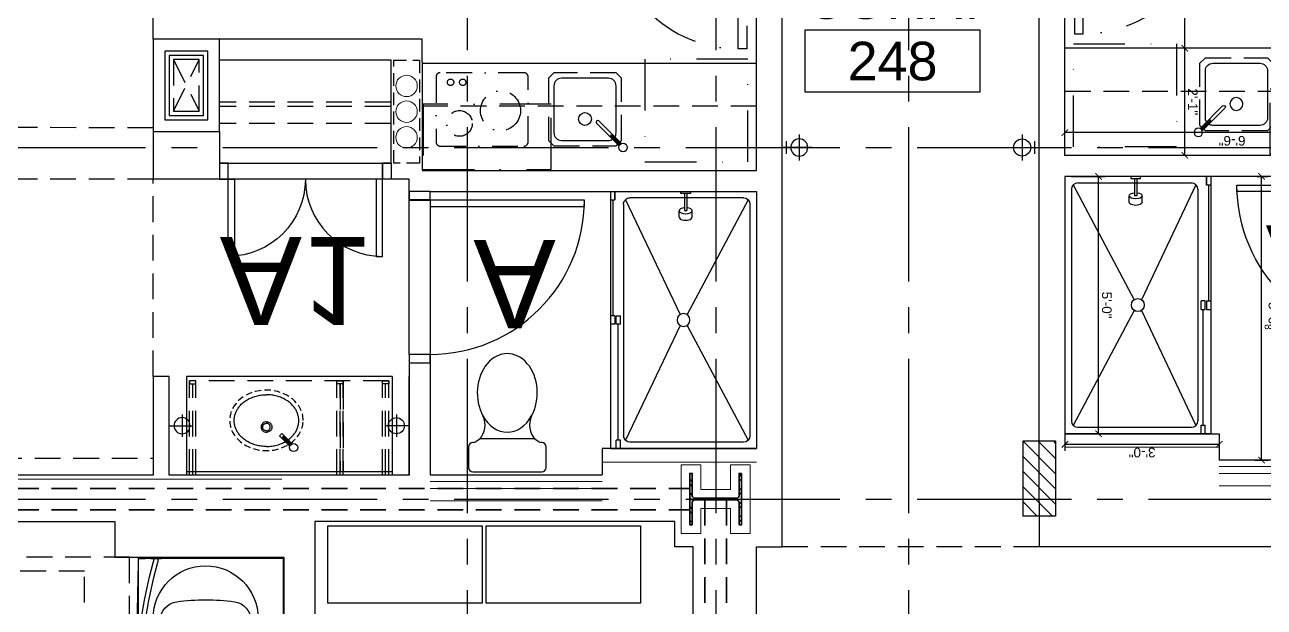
# Model space of a CAD drawing. Header units: inches. Extents: x 12000 to 16048, y 0 to 3185.
# Drawn here: x 13585.8 to 13875, y 1424 to 1559.9 of the extents above; entities that cross this region are included whole.
import ezdxf
from ezdxf.enums import TextEntityAlignment as Align

# ---------------------------------------------------------------- set-up
doc = ezdxf.new("R2010")
doc.units = ezdxf.units.IN
doc.header["$LTSCALE"] = 48
doc.header["$MEASUREMENT"] = 0
for name, pattern in [('CENTER2', [1.125, 0.75, -0.125, 0.125, -0.125]), ('DASHDOT2', [0.5, 0.25, -0.125, 0, -0.125]), ('HIDDEN', [0.375, 0.25, -0.125]), ('HIDDEN2', [0.1875, 0.125, -0.0625]), ('PHANTOM2', [1.25, 0.625, -0.125, 0.125, -0.125, 0.125, -0.125])]:
    doc.linetypes.add(name, pattern=pattern)
for name, color, linetype in [('_0_Objects', 8, 'Continuous'), ('A-Door', 8, 'Continuous'), ('A-Door-Head', 8, 'Continuous'), ('A-Eqpm', 8, 'Continuous'), ('A-Eqpm-NIC', 8, 'DASHDOT2'), ('A-Flor-ADA', 8, 'PHANTOM2'), ('A-Flor-Case', 8, 'Continuous'), ('A-Flor-Case-Hidden', 8, 'HIDDEN2'), ('A-Flor-Outline', 8, 'Continuous'), ('A-Flor-Ovhd', 8, 'HIDDEN2'), ('A-Flor-Pfix', 8, 'Continuous'), ('A-Flor-Soffit', 8, 'HIDDEN2'), ('A-Flor-Spcl', 8, 'Continuous'), ('A-Flor-Wall Mtd Fixture', 8, 'Continuous'), ('A-Grid(3-32)', 8, 'CENTER2'), ('A-HVAC', 8, 'HIDDEN2'), ('A-Tag-Rm(3-32)', 8, 'Continuous'), ('A-Wall-Full', 8, 'Continuous')]:
    doc.layers.add(name, color=color, linetype=linetype)
for name, color, linetype, lineweight in [('A-Detl-Hatch', 8, 'Continuous', 18), ('S-Detl-Hatch', 8, 'Continuous', 18), ('S-Detl-Wide', 8, 'Continuous', 35)]:
    doc.layers.add(name, color=color, linetype=linetype, lineweight=lineweight)
doc.layers.add('G-Anno-Nplt', color=8, linetype='Continuous', lineweight=18, plot=False)
doc.layers.add('G-Anno-View', color=8, linetype='Continuous', lineweight=18, plot=False)
doc.styles.add('G1DIM', font='arial.ttf')
doc.styles.get("Standard").update_dxf_attribs({"font": 'arial.ttf'})
doc.dimstyles.new('Aec-Arch-I-96', dxfattribs={"dimscale": 96, "dimtxt": 0.09375, "dimasz": 0.0625, "dimexe": 0.0625, "dimexo": 0.0625, "dimgap": 0.03125, "dimtad": 1, "dimdec": 3, "dimzin": 3, "dimdsep": 46, "dimlunit": 4, "dimtxsty": 'G1DIM', "dimblk": 'ARCHTICK', "dimcen": 0.09375, "dimclrd": 256, "dimclre": 256, "dimclrt": 256, "dimazin": 2, "dimtfac": 0.75, "dimtdec": 3, "dimtix": 1, "dimtmove": 2, "dimatfit": 2, "dimldrblk": 'OPEN90', "dimfxl": 0.0625, "dimtolj": 1, "dimtzin": 0, "dimarcsym": 0})

# ---------------------------------------------------------------- blocks, each defined once
blk = doc.blocks.new('*U10')
at = {"layer": 'A-Detl-Hatch'}
h = blk.add_hatch(dxfattribs=at)
h.set_pattern_fill('ANSI32', color=256, scale=6, style=0)
h.set_pattern_definition([(45, (0, -6.06), (-1.591, 1.591), []), (45, (1.0607, -6.06), (-1.591, 1.591), [])])
edge = h.paths.add_edge_path()
edge.add_line((6, -12.12), (6, -11.515))
edge.add_line((6, -11.515), (0.795, -11.515))
edge.add_arc((0.795, -10.915), 0.6, 180, 270, ccw=False)
edge.add_line((0.195, -10.915), (0.195, -1.205))
edge.add_arc((0.795, -1.205), 0.6, 90, 180, ccw=False)
edge.add_line((0.795, -0.605), (6, -0.605))
edge.add_line((6, -0.605), (6, 0))
edge.add_line((6, 0), (-6, 0))
edge.add_line((-6, 0), (-6, -0.605))
edge.add_line((-6, -0.605), (-0.795, -0.605))
edge.add_arc((-0.795, -1.205), 0.6, 0, 90, ccw=False)
edge.add_line((-0.195, -1.205), (-0.195, -10.915))
edge.add_arc((-0.795, -10.915), 0.6, 270, 360, ccw=False)
edge.add_line((-0.795, -11.515), (-6, -11.515))
edge.add_line((-6, -11.515), (-6, -12.12))
edge.add_line((-6, -12.12), (6, -12.12))
at = {"linetype": 'ByBlock'}
blk.add_lwpolyline([(6, -12.12), (6, -11.515), (0.795, -11.515, -0.4142136), (0.195, -10.915), (0.195, -1.205, -0.4142136), (0.795, -0.605), (6, -0.605), (6, 0), (-6, 0), (-6, -0.605), (-0.795, -0.605, -0.4142136), (-0.195, -1.205), (-0.195, -10.915, -0.4142136), (-0.795, -11.515), (-6, -11.515), (-6, -12.12)], format="xyb", close=True, dxfattribs=at)
blk = doc.blocks.new('W12X65')
at = {"layer": 'S-Detl-Hatch'}
blk.add_lwpolyline([(13860.59, -7310.28), (13860.59, -7305.67), (13854.79, -7305.67), (13854.79, -7298.76), (13860.59, -7298.76), (13860.59, -7294.16), (13844.59, -7294.16), (13844.59, -7298.76), (13850.4, -7298.76), (13850.4, -7305.67), (13844.59, -7305.67), (13844.59, -7310.28)], close=True, dxfattribs=at)
at = {"layer": 'S-Detl-Wide'}
blk.add_blockref('*U10', (13852.59, -7296.16), dxfattribs=at)
blk = doc.blocks.new('2ND FLOOR - STRUCTURAL GRID')
at = {"layer": 'A-Grid(3-32)'}
for p, q in [((9673.5, -7426.01), (9673.5, -9409.77)), ((9731.5, -7426.01), (9731.5, -9409.77)), ((9776.5, -7426.01), (9776.5, -9409.77)), ((8104.5, -8510.75), (11912.5, -8510.75)), ((8104.5, -8592.75), (11912.5, -8592.75))]:
    blk.add_line(p, q, dxfattribs=at)
at = {"layer": 'S-Detl-Wide', "linetype": 'HIDDEN2'}
for p, q in [((9477.56, -8590.25), (9725.44, -8590.25)), ((9729, -8592.94), (9729, -8799.55)), ((9734, -8592.94), (9734, -8799.55)), ((9477.56, -8595.25), (9725.44, -8595.25))]:
    blk.add_line(p, q, dxfattribs=at)
at = {"rotation": 90}
blk.add_blockref('W12X65', (2429.28, -22445.34), dxfattribs=at)
blk = doc.blocks.new('shower head')
for p, q in [((0.5, 0.25), (4.48, 0.25)), ((6.04, 1.5), (4.5, 1.5)), ((0.5, -0.25), (4.48, -0.25)), ((6.02, -1.5), (4.49, -1.5))]:
    blk.add_line(p, q)
blk.add_lwpolyline([(0, -1.12), (0.5, -1.12), (0.5, 1.12), (0, 1.12)], close=True)
at = {"extrusion": (0, 0, -1)}
for centre, start_param, end_param in [((4.5, 0), 4.878708, 10.826996), ((6.02, 0), 6.265998, 9.430839)]:
    blk.add_ellipse(centre, major_axis=(0, 1.5), ratio=0.483735, start_param=start_param, end_param=end_param, dxfattribs=at)
blk.add_open_spline([(4.48, 0.25), (4.49, 0.2), (4.49, 0.16), (4.49, 0.11), (4.5, 0.04), (4.5, -0.04), (4.49, -0.11), (4.49, -0.16), (4.49, -0.21), (4.48, -0.25)], degree=3, knots=[7.6339989, 7.6339989, 7.6339989, 7.6339989, 7.7552894, 7.7552894, 7.7552894, 7.9540134, 7.9540134, 7.9540134, 8.074038, 8.074038, 8.074038, 8.074038])
blk = doc.blocks.new('shower curtain rod')
for p, q in [((-59.75, 0), (-60, 0)), ((-59.75, -2.5), (-59.75, 0)), ((-0.25, 0), (0, 0)), ((-0.25, -2.5), (-0.25, 0)), ((-59.75, -2.5), (-60, -2.5)), ((-59.75, -0.75), (-58.86, -0.75)), ((-59.75, -1.75), (-59, -1.75)), ((-0.25, -0.75), (-1.14, -0.75)), ((-0.25, -1.75), (-1, -1.75)), ((-0.25, -2.5), (0, -2.5))]:
    blk.add_line(p, q)
for centre, radius, start, end in [((-30, 101.37), 107.12, 254.2934, 285.7066), ((-30, 101.34), 106.09, 254.2167, 285.7833)]:
    blk.add_arc(centre, radius, start, end)
blk = doc.blocks.new('ADA Tub')
for p, q in [((0.12, -32.25), (0.12, -0.31)), ((59.44, -0.12), (0.31, -0.12)), ((59.63, -32.25), (59.63, -0.31)), ((2.25, -16.5), (2.25, -20)), ((-0.07, -33.87), (59.81, -33.87)), ((0.19, -33.86), (0.19, -32.36)), ((59.56, -33.86), (59.56, -32.36))]:
    blk.add_line(p, q)
blk.add_circle((7.62, -18.25), 1.09)
for centre, radius, start, end in [((0.31, -0.31), 0.188, 90, 180), ((59.44, -0.31), 0.188, 0, 90), ((14.37, -18.25), 12.25, 90, 171.7868), ((14.5, -18.25), 10.59, 90, 180), ((30, -982.48), 976.6, 89.08325, 90.91675), ((29.77, -940.73), 933.2, 89.06218, 90.93782), ((45.05, -12.16), 4.5, 8.0478, 90), ((45.62, -18.25), 12.25, 270, 90), ((1.97, -18.25), 48, 351.9522, 8.0478), ((14.37, -18.25), 12.25, 188.2132, 270), ((14.5, -18.25), 10.59, 180, 270), ((45.05, -24.34), 4.5, 270, 351.9522), ((29.77, 904.23), 933.2, 269.06218, 270.93782), ((30, 945.98), 976.6, 269.08325, 270.91675), ((0.25, -32.25), 0.13, 180, 241.143), ((0.25, -33.69), 0.13, 246.6399, 270), ((29.87, 1136.13), 1170.38, 268.54955, 271.45045), ((59.5, -32.25), 0.13, 298.857, 0), ((59.81, -33.81), 0.06, 270, 0)]:
    blk.add_arc(centre, radius, start, end)
at = {"layer": 'A-Flor-Pfix'}
blk.add_blockref('shower head', (-0.13, -18.25), dxfattribs=at)
at = {"layer": 'A-Flor-Spcl'}
blk.add_blockref('shower curtain rod', (59.87, -28.62), dxfattribs=at)
blk = doc.blocks.new('ADA STUDIO BATH')
at = {"layer": 'A-Flor-ADA', "linetype": 'HIDDEN2'}
for points in [[(133.23, -78.21), (133.23, -18.21), (103.23, -18.21), (103.23, -78.21)], [(122.75, -91.77), (122.75, -21.46), (62.75, -21.46), (62.75, -91.77)]]:
    blk.add_lwpolyline(points, close=True, dxfattribs=at)
at = {"layer": 'A-Wall-Full'}
for p, q in [((62.75, -9.87), (129.83, -9.87)), ((129.83, -9.87), (129.83, -18.21)), ((129.83, -18.21), (169.23, -18.21)), ((169.23, -18.21), (169.23, -78.24))]:
    blk.add_line(p, q, dxfattribs=at)
at = {"layer": 'A-Flor-Pfix', "extrusion": (0, 0, -1), "zscale": -1, "rotation": 90}
blk.add_blockref('ADA Tub', (-169.23, -78.08), dxfattribs=at)
blk = doc.blocks.new('ADA King Studio')
at = {"layer": 'G-Anno-Nplt'}
blk.add_line((9.1, 280.63), (301.78, 280.63), dxfattribs=at)
blk.add_blockref('ADA STUDIO BATH', (133.01, 280.63))
blk = doc.blocks.new('shower door')
at = {"layer": 'A-Flor-Case'}
for p, q in [((-31, -1), (-31, 0)), ((-29, 0), (-31, 0)), ((-29, -1), (-29, 0)), ((0, 0), (-2, 0)), ((-2, 0), (-2, -1)), ((-59.99, -1.26), (-57.99, -1.26)), ((-59.99, -2.26), (-57.99, -2.26)), ((-57.99, -2.26), (-57.99, -1.26)), ((-57.99, -1.76), (-31, -1.76)), ((-29, -1), (-31, -1)), ((-31, -1.26), (-29, -1.26)), ((-31, -2.26), (-31, -1.26)), ((-31, -2.26), (-29, -2.26)), ((-2, -0.5), (-29, -0.5)), ((-29, -1.26), (-29, -2.26)), ((0, -1), (-2, -1)), ((-2, -1), (0, -1))]:
    blk.add_line(p, q, dxfattribs=at)
blk = doc.blocks.new('30x34 shower')
at = {"layer": 'A-Flor-Pfix'}
for p, q in [((0, -34), (0, 0)), ((60, 0), (0, 0)), ((60, -34), (60, 0)), ((28.75, -16.18), (1.94, -1.94)), ((57, -1.5), (3, -1.5)), ((58.06, -1.94), (31.25, -16.18)), ((1.5, -3), (1.5, -29.5)), ((58.5, -3), (58.5, -29.5)), ((28.75, -17.82), (1.94, -30.56)), ((58.06, -30.56), (31.25, -17.82)), ((57, -31), (3, -31)), ((60, -34), (0, -34))]:
    blk.add_line(p, q, dxfattribs=at)
blk.add_circle((30, -17), 1.5, dxfattribs=at)
for centre, start, end in [((3, -3), 90, 180), ((57, -3), 0, 90), ((3, -29.5), 180, 270), ((57, -29.5), 270, 0)]:
    blk.add_arc(centre, 1.5, start, end, dxfattribs=at)
at = {"xscale": -1, "rotation": 179.9999999999999}
blk.add_blockref('shower door', (60, -34), dxfattribs=at)
at = {"layer": 'A-Flor-Pfix', "rotation": 180.0000000001253}
blk.add_blockref('shower head', (60, -16.5), dxfattribs=at)
blk = doc.blocks.new('36in door')
blk.add_lwpolyline([(-1.5, -36), (0, -36), (0, 0), (-1.5, 0)], close=True)
blk.add_arc((0, 0), 36, 180, 270)
blk = doc.blocks.new('Toiliet American Std Cadet Pro')
for p, q in [((5.84, 9.06), (1, 9.06)), ((0, 8.06), (0, -8.06)), ((6.84, 7.9), (6.84, 8.06)), ((7.53, 6.52), (7, 7.36)), ((7.69, -5.98), (7.69, 5.98)), ((6.84, -8.06), (6.84, -7.9)), ((7, -7.36), (7.53, -6.52)), ((1, -9.06), (5.84, -9.06))]:
    blk.add_line(p, q)
for centre, radius, start, end in [((1, 8.06), 1, 90, 180), ((5.84, 8.06), 1, 0, 90), ((7.84, 7.9), 1, 180, 212.4157), ((6.69, 5.98), 1, 0, 32.4157), ((10.89, 10.1), 4.91, 226.8784, 295.5831), ((10.89, -10.1), 4.91, 64.417, 133.1217), ((1, -8.06), 1, 180, 270), ((5.84, -8.06), 1, 270, 0), ((7.84, -7.9), 1, 147.5844, 180), ((6.69, -5.98), 1, 327.5844, 0)]:
    blk.add_arc(centre, radius, start, end)
for start_param, end_param in [(4.086017, 8.480354), (2.197169, 4.086017)]:
    blk.add_ellipse((18.39, 0), major_axis=(9.17, 0), ratio=0.762999, start_param=start_param, end_param=end_param)
blk = doc.blocks.new('_ArchTick')
at = {"linetype": 'ByBlock', "const_width": 0.15}
blk.add_lwpolyline([(-0.5, -0.5), (0.5, 0.5)], dxfattribs=at)
blk = doc.blocks.new('*D98')
at = {"layer": 'Defpoints', "transparency": 16777216}
for p in [(-42.8, 6.14), (-45.88, -60), (-43.26, -60)]:
    blk.add_point(p, dxfattribs=at)
at = {"layer": 'G-Anno-Nplt', "lineweight": -2, "transparency": 16777216}
for p, q in [((-44.3, 6.14), (-47.38, 6.14)), ((-45.88, 6.14), (-45.88, -60)), ((-44.76, -60), (-47.38, -60))]:
    blk.add_line(p, q, dxfattribs=at)
at = {"layer": 'G-Anno-Nplt', "lineweight": -2, "transparency": 16777216, "xscale": 1.5, "yscale": 1.5, "zscale": 1.5}
for p, rotation in [((-45.88, 6.14), 90), ((-45.88, -60), 270)]:
    blk.add_blockref('_ArchTick', p, dxfattribs=dict(at, rotation=rotation))
at = {"layer": 'G-Anno-Nplt', "transparency": 16777216, "insert": (-48.63, -26.93), "char_height": 2.25, "attachment_point": 5, "rotation": 90, "style": 'G1DIM'}
blk.add_mtext('\\A1;5\'-6{\\H0.750000x;\\S1/8;}"', dxfattribs=at)
blk = doc.blocks.new('_Open90')
at = {"linetype": 'ByBlock', "lineweight": -2}
for p, q in [((0, 0), (-1, 0)), ((-0.5, 0.5), (0, 0)), ((0, 0), (-0.5, -0.5))]:
    blk.add_line(p, q, dxfattribs=at)
blk = doc.blocks.new('*D99')
at = {"layer": 'Defpoints', "transparency": 16777216}
for p in [(-36, 0), (0, 2.48), (0, -3.5)]:
    blk.add_point(p, dxfattribs=at)
at = {"layer": 'G-Anno-Nplt', "lineweight": -2, "transparency": 16777216}
for p, q in [((-36, 1.5), (-36, 3.98)), ((0, -2), (0, 3.98)), ((-36, 2.48), (0, 2.48))]:
    blk.add_line(p, q, dxfattribs=at)
at = {"layer": 'G-Anno-Nplt', "lineweight": -2, "transparency": 16777216, "xscale": 1.5, "yscale": 1.5, "zscale": 1.5, "rotation": 180}
blk.add_blockref('_ArchTick', (-36, 2.48), dxfattribs=at)
at = {"layer": 'G-Anno-Nplt', "lineweight": -2, "transparency": 16777216, "xscale": 1.5, "yscale": 1.5, "zscale": 1.5}
blk.add_blockref('_ArchTick', (0, 2.48), dxfattribs=at)
at = {"layer": 'G-Anno-Nplt', "transparency": 16777216, "insert": (-18, 4.38), "char_height": 2.25, "attachment_point": 5, "style": 'G1DIM'}
blk.add_mtext('\\A1;3\'-0"', dxfattribs=at)
blk = doc.blocks.new('*D130')
at = {"layer": 'Defpoints', "transparency": 16777216}
for p in [(-76.12, 6.5), (-58.12, 7.25), (-76.12, 2.15)]:
    blk.add_point(p, dxfattribs=at)
at = {"layer": 'G-Anno-Nplt', "lineweight": -2, "transparency": 16777216}
for p, q in [((-76.12, 5), (-76.12, 0.65)), ((-58.12, 5.75), (-58.12, 0.65)), ((-58.12, 2.15), (-76.12, 2.15))]:
    blk.add_line(p, q, dxfattribs=at)
at = {"layer": 'G-Anno-Nplt', "lineweight": -2, "transparency": 16777216, "xscale": 1.5, "yscale": 1.5, "zscale": 1.5, "rotation": 180}
blk.add_blockref('_ArchTick', (-76.12, 2.15), dxfattribs=at)
at = {"layer": 'G-Anno-Nplt', "lineweight": -2, "transparency": 16777216, "xscale": 1.5, "yscale": 1.5, "zscale": 1.5}
blk.add_blockref('_ArchTick', (-58.12, 2.15), dxfattribs=at)
at = {"layer": 'G-Anno-Nplt', "transparency": 16777216, "insert": (-67.12, 4.05), "char_height": 2.25, "attachment_point": 5, "style": 'G1DIM'}
blk.add_mtext('\\A1;1\'-6"', dxfattribs=at)
blk = doc.blocks.new('*D131')
at = {"layer": 'Defpoints', "transparency": 16777216}
for p in [(0, 0), (-7.85, -60), (0, -60)]:
    blk.add_point(p, dxfattribs=at)
at = {"layer": 'G-Anno-Nplt', "lineweight": -2, "transparency": 16777216}
for p, q in [((-1.5, 0), (-9.35, 0)), ((-7.85, 0), (-7.85, -60)), ((-1.5, -60), (-9.35, -60))]:
    blk.add_line(p, q, dxfattribs=at)
at = {"layer": 'G-Anno-Nplt', "lineweight": -2, "transparency": 16777216, "xscale": 1.5, "yscale": 1.5, "zscale": 1.5}
for p, rotation in [((-7.85, 0), 90), ((-7.85, -60), 270)]:
    blk.add_blockref('_ArchTick', p, dxfattribs=dict(at, rotation=rotation))
at = {"layer": 'G-Anno-Nplt', "transparency": 16777216, "insert": (-9.75, -30), "char_height": 2.25, "attachment_point": 5, "rotation": 90, "style": 'G1DIM'}
blk.add_mtext('\\A1;5\'-0"', dxfattribs=at)
blk = doc.blocks.new('*D132')
at = {"layer": 'Defpoints', "transparency": 16777216}
for p in [(-76.12, -58), (-76.12, -60), (-69.22, -60)]:
    blk.add_point(p, dxfattribs=at)
at = {"layer": 'G-Anno-Nplt', "lineweight": -2, "transparency": 16777216}
for p, q in [((-69.22, -58), (-69.22, -56.5)), ((-74.62, -58), (-67.72, -58)), ((-74.62, -60), (-67.72, -60)), ((-69.22, -58), (-69.22, -60)), ((-69.22, -60), (-69.22, -61.5))]:
    blk.add_line(p, q, dxfattribs=at)
at = {"layer": 'G-Anno-Nplt', "lineweight": -2, "transparency": 16777216, "xscale": 1.5, "yscale": 1.5, "zscale": 1.5}
for p, rotation in [((-69.22, -58), 270), ((-69.22, -60), 90)]:
    blk.add_blockref('_ArchTick', p, dxfattribs=dict(at, rotation=rotation))
at = {"layer": 'G-Anno-Nplt', "transparency": 16777216, "insert": (-71.1, -59), "char_height": 2.25, "attachment_point": 5, "rotation": 90, "style": 'G1DIM'}
blk.add_mtext('\\A1;2"', dxfattribs=at)
blk = doc.blocks.new('Plumbing Chase')
at = {"layer": 'A-Flor-Outline', "linetype": 'HIDDEN2', "ltscale": 0.5}
blk.add_lwpolyline([(0.625, 0), (6.625, 0), (6.625, 24), (0.625, 24)], close=True, dxfattribs=at)
at = {"layer": 'G-Anno-Nplt'}
for centre in [(3.625, 18), (3.625, 12), (3.625, 6)]:
    blk.add_circle(centre, 2.5, dxfattribs=at)
blk = doc.blocks.new('18in door')
blk.add_lwpolyline([(0, 0), (1.5, 0), (1.5, 18), (0, 18)], close=True)
blk.add_arc((0, 0), 18, 0, 90)
blk = doc.blocks.new('Single 12x6 HVAC Shaft')
at = {"layer": 'A-Flor-Outline'}
blk.add_lwpolyline([(3.75, 17.75), (11.75, 17.75), (11.75, 3.75), (3.75, 3.75)], close=True, dxfattribs=at)
at = {"layer": 'A-HVAC'}
for p, q in [((4.75, 16.75), (10.75, 4.75)), ((4.75, 4.75), (10.75, 16.75))]:
    blk.add_line(p, q, dxfattribs=at)
blk.add_lwpolyline([(4.75, 16.75), (10.75, 16.75), (10.75, 4.75), (4.75, 4.75)], close=True, dxfattribs=at)
at = {"layer": 'A-Wall-Full'}
for points in [[(0, 21.5), (15.5, 21.5), (15.5, 0), (0, 0)], [(2.75, 18.75), (12.75, 18.75), (12.75, 2.75), (2.75, 2.75)]]:
    blk.add_lwpolyline(points, close=True, dxfattribs=at)
blk = doc.blocks.new('wall sconce')
for p, q in [((-1, 0), (4.625, 0)), ((2, -2.625), (2, 2.625))]:
    blk.add_line(p, q)
blk.add_circle((2, 0), 1.875)
blk = doc.blocks.new('sink1915rear')
for p, q in [((-6, -4.54), (-3.61, -6.94)), ((-5.78, -4.41), (-3.96, -6.23)), ((-5.6, -4.24), (-3.78, -6.05)), ((-5.47, -4.01), (-3.08, -6.41)), ((-3.96, -6.23), (-3.78, -6.05)), ((-3.61, -6.94), (-3.08, -6.41))]:
    blk.add_line(p, q)
blk.add_circle((-6.35, -3.67), 0.938)
for points, knots in [([(-5.07, -5.48), (-5.16, -5.54), (-5.5, -5.8), (-6.03, -6.29), (-6.6, -6.99), (-7.03, -7.71), (-7.32, -8.45), (-7.5, -9.2), (-7.56, -9.95), (-7.5, -10.7), (-7.32, -11.45), (-7.03, -12.19), (-6.6, -12.91), (-6.03, -13.61), (-5.33, -14.26), (-4.48, -14.84), (-3.5, -15.33), (-2.41, -15.7), (-1.23, -15.95), (-0.41, -15.98), (0, -15.99)], [5.387657, 5.387657, 5.387657, 5.387657, 5.72094, 6.671915, 7.55893, 8.391939, 9.182354, 9.943851, 10.690053, 11.436458, 12.198524, 12.989815, 13.823917, 14.712127, 15.664288, 16.687236, 17.780855, 18.938437, 20.147416, 21.38303, 21.38303, 21.38303, 21.38303]), ([(0, -3.91), (-0.41, -3.93), (-1.23, -3.96), (-2.41, -4.2), (-3.48, -4.57), (-4.13, -4.89), (-4.43, -5.06)], [0, 0, 0, 0, 1.238365, 2.448444, 3.606048, 4.621257, 4.621257, 4.621257, 4.621257])]:
    blk.add_open_spline(points, degree=3, knots=knots)
for points in [[(0, -3.91), (1.24, -3.99), (2.42, -4.23), (3.52, -4.61), (4.49, -5.1), (5.33, -5.68), (6.03, -6.32), (6.59, -7.01), (7.01, -7.73), (7.31, -8.46), (7.48, -9.21), (7.54, -9.95), (7.48, -10.69), (7.31, -11.44), (7.01, -12.17), (6.59, -12.89), (6.03, -13.58), (5.33, -14.22), (4.49, -14.81), (3.51, -15.3), (2.42, -15.67), (1.23, -15.91), (0, -15.99)], [(0, -9.7), (-0.48, -9.61), (-0.88, -9.34), (-1.15, -8.93), (-1.25, -8.45), (-1.15, -7.97), (-0.88, -7.57), (-0.48, -7.3), (0, -7.2)], [(0, -7.58), (-0.33, -7.64), (-0.62, -7.83), (-0.81, -8.12), (-0.87, -8.45), (-0.81, -8.79), (-0.62, -9.07), (-0.33, -9.26), (0, -9.33)], [(0, -9.7), (0.48, -9.61), (0.88, -9.34), (1.15, -8.93), (1.25, -8.45), (1.15, -7.97), (0.88, -7.57), (0.48, -7.3), (0, -7.2)], [(0, -7.58), (0.33, -7.64), (0.62, -7.83), (0.81, -8.12), (0.88, -8.45), (0.81, -8.79), (0.62, -9.07), (0.33, -9.26), (0, -9.33)]]:
    blk.add_spline(points, degree=3)
at = {"layer": 'A-Flor-Case-Hidden', "linetype": 'HIDDEN2', "ltscale": 0.25, "extrusion": (0, 0, -1)}
blk.add_ellipse((0, -10.01), major_axis=(-8.56, 0), ratio=0.824818, dxfattribs=at)
blk = doc.blocks.new('41in Std Vanity')
at = {"layer": 'A-Flor-Case'}
for p, q in [((23, 52), (0, 52)), ((0.75, 4), (0.75, 52)), ((23, 4), (23, 52)), ((23, 4), (0, 4))]:
    blk.add_line(p, q, dxfattribs=at)
at = {"layer": 'A-Flor-Case-Hidden'}
for p, q in [((0, 51.25), (22, 51.25)), ((0, 50.5), (21.25, 50.5)), ((0, 49.75), (21.25, 49.75)), ((22, 4.75), (22, 51.125)), ((0, 16.875), (21.25, 16.875)), ((0, 16.125), (21.25, 16.125)), ((0, 15.375), (22, 15.375)), ((21.25, 16.125), (0.75, 16.125)), ((21.25, 15.375), (0.75, 15.375)), ((0, 6.25), (21.25, 6.25)), ((0, 5.5), (21.25, 5.5)), ((0, 4.75), (22, 4.75))]:
    blk.add_line(p, q, dxfattribs=at)
for points in [[(21.25, 49.75), (22, 49.75), (22, 51.25), (21.25, 51.25)], [(21.25, 16.875), (22, 16.875), (22, 15.375), (21.25, 15.375)], [(21.25, 6.25), (22, 6.25), (22, 4.75), (21.25, 4.75)]]:
    blk.add_lwpolyline(points, close=True, dxfattribs=at)
at = {"layer": 'A-Wall-Full'}
for p, q in [((0, 0), (0, 56)), ((0, 56), (23, 56)), ((23, 0), (0, 0))]:
    blk.add_line(p, q, dxfattribs=at)
at = {"layer": 'A-Flor-Pfix', "rotation": 90}
blk.add_blockref('sink1915rear', (2.736, 33.312), dxfattribs=at)
at = {"layer": 'A-Flor-Wall Mtd Fixture', "xscale": -1, "rotation": 90}
blk.add_blockref('wall sconce', (11.5, 55), dxfattribs=at)
at = {"layer": 'A-Flor-Wall Mtd Fixture', "rotation": 90}
blk.add_blockref('wall sconce', (11.5, 1), dxfattribs=at)
blk = doc.blocks.new('*D139')
at = {"layer": 'Defpoints', "transparency": 16777216}
for p in [(-44.25, -73.66), (-4.25, -73.66), (-4.25, -75.03)]:
    blk.add_point(p, dxfattribs=at)
at = {"layer": 'G-Anno-Nplt', "lineweight": -2, "transparency": 16777216}
for p, q in [((-44.25, -75.03), (-4.25, -75.03)), ((-44.25, -75.16), (-44.25, -76.53)), ((-4.25, -75.16), (-4.25, -76.53))]:
    blk.add_line(p, q, dxfattribs=at)
at = {"layer": 'G-Anno-Nplt', "lineweight": -2, "transparency": 16777216, "xscale": 1.5, "yscale": 1.5, "zscale": 1.5, "rotation": 180}
blk.add_blockref('_ArchTick', (-44.25, -75.03), dxfattribs=at)
at = {"layer": 'G-Anno-Nplt', "lineweight": -2, "transparency": 16777216, "xscale": 1.5, "yscale": 1.5, "zscale": 1.5}
blk.add_blockref('_ArchTick', (-4.25, -75.03), dxfattribs=at)
at = {"layer": 'G-Anno-Nplt', "transparency": 16777216, "insert": (-24.25, -76.93), "char_height": 2.25, "attachment_point": 5, "rotation": 180, "style": 'G1DIM'}
blk.add_mtext('\\A1;3\'-4"', dxfattribs=at)
blk = doc.blocks.new('*D140')
at = {"layer": 'Defpoints', "transparency": 16777216}
for p in [(-11.64, -72.75), (-10.4, -72.75), (-10.4, -96.75)]:
    blk.add_point(p, dxfattribs=at)
at = {"layer": 'G-Anno-Nplt', "lineweight": -2, "transparency": 16777216}
for p, q in [((-11.9, -72.75), (-13.14, -72.75)), ((-11.64, -96.75), (-11.64, -72.75)), ((-11.9, -96.75), (-13.14, -96.75))]:
    blk.add_line(p, q, dxfattribs=at)
at = {"layer": 'G-Anno-Nplt', "lineweight": -2, "transparency": 16777216, "xscale": 1.5, "yscale": 1.5, "zscale": 1.5}
for p, rotation in [((-11.64, -72.75), 90), ((-11.64, -96.75), 270)]:
    blk.add_blockref('_ArchTick', p, dxfattribs=dict(at, rotation=rotation))
at = {"layer": 'G-Anno-Nplt', "transparency": 16777216, "insert": (-13.54, -84.75), "char_height": 2.25, "attachment_point": 5, "rotation": 90, "style": 'G1DIM'}
blk.add_mtext('\\A1;2\'-0"', dxfattribs=at)
blk = doc.blocks.new('*D109')
at = {"layer": 'Defpoints', "transparency": 16777216}
for p in [(-78, -4.88), (0, -4.88), (0, -10.2)]:
    blk.add_point(p, dxfattribs=at)
at = {"layer": 'G-Anno-Nplt', "lineweight": -2, "transparency": 16777216}
for p, q in [((-78, -6.38), (-78, -11.7)), ((0, -6.38), (0, -11.7)), ((-78, -10.2), (0, -10.2))]:
    blk.add_line(p, q, dxfattribs=at)
at = {"layer": 'G-Anno-Nplt', "lineweight": -2, "transparency": 16777216, "xscale": 1.5, "yscale": 1.5, "zscale": 1.5, "rotation": 180}
blk.add_blockref('_ArchTick', (-78, -10.2), dxfattribs=at)
at = {"layer": 'G-Anno-Nplt', "lineweight": -2, "transparency": 16777216, "xscale": 1.5, "yscale": 1.5, "zscale": 1.5}
blk.add_blockref('_ArchTick', (0, -10.2), dxfattribs=at)
at = {"layer": 'G-Anno-Nplt', "transparency": 16777216, "insert": (-39, -8.3), "char_height": 2.25, "attachment_point": 5, "style": 'G1DIM'}
blk.add_mtext('\\A1;6\'-6"', dxfattribs=at)
blk = doc.blocks.new('*D110')
at = {"layer": 'Defpoints', "transparency": 16777216}
for p in [(-32.79, -4.88), (-32.79, -29.88), (-27.96, -29.88)]:
    blk.add_point(p, dxfattribs=at)
at = {"layer": 'G-Anno-Nplt', "lineweight": -2, "transparency": 16777216}
for p, q in [((-31.29, -4.88), (-26.46, -4.88)), ((-27.96, -4.88), (-27.96, -29.88)), ((-31.29, -29.88), (-26.46, -29.88))]:
    blk.add_line(p, q, dxfattribs=at)
at = {"layer": 'G-Anno-Nplt', "lineweight": -2, "transparency": 16777216, "xscale": 1.5, "yscale": 1.5, "zscale": 1.5}
for p, rotation in [((-27.96, -4.88), 90), ((-27.96, -29.88), 270)]:
    blk.add_blockref('_ArchTick', p, dxfattribs=dict(at, rotation=rotation))
at = {"layer": 'G-Anno-Nplt', "transparency": 16777216, "insert": (-29.84, -17.38), "char_height": 2.25, "attachment_point": 5, "rotation": 90, "style": 'G1DIM'}
blk.add_mtext('\\A1;2\'-1"', dxfattribs=at)
blk = doc.blocks.new('*D111')
at = {"layer": 'Defpoints', "transparency": 16777216}
for p in [(-32.32, -29.88), (-32.32, -63.88), (-27.96, -63.88)]:
    blk.add_point(p, dxfattribs=at)
at = {"layer": 'G-Anno-Nplt', "lineweight": -2, "transparency": 16777216}
for p, q in [((-30.82, -29.88), (-26.46, -29.88)), ((-27.96, -29.88), (-27.96, -63.88)), ((-30.82, -63.88), (-26.46, -63.88))]:
    blk.add_line(p, q, dxfattribs=at)
at = {"layer": 'G-Anno-Nplt', "lineweight": -2, "transparency": 16777216, "xscale": 1.5, "yscale": 1.5, "zscale": 1.5}
for p, rotation in [((-27.96, -29.88), 90), ((-27.96, -63.88), 270)]:
    blk.add_blockref('_ArchTick', p, dxfattribs=dict(at, rotation=rotation))
at = {"layer": 'G-Anno-Nplt', "transparency": 16777216, "insert": (-29.86, -46.88), "char_height": 2.25, "attachment_point": 5, "rotation": 90, "style": 'G1DIM'}
blk.add_mtext('\\A1;2\'-10"', dxfattribs=at)
blk = doc.blocks.new('*D112')
at = {"layer": 'Defpoints', "transparency": 16777216}
for p in [(-32.25, -63.88), (-32.25, -94.88), (-27.96, -94.88)]:
    blk.add_point(p, dxfattribs=at)
at = {"layer": 'G-Anno-Nplt', "lineweight": -2, "transparency": 16777216}
for p, q in [((-30.75, -63.88), (-26.46, -63.88)), ((-27.96, -63.88), (-27.96, -94.88)), ((-30.75, -94.88), (-26.46, -94.88))]:
    blk.add_line(p, q, dxfattribs=at)
at = {"layer": 'G-Anno-Nplt', "lineweight": -2, "transparency": 16777216, "xscale": 1.5, "yscale": 1.5, "zscale": 1.5}
for p, rotation in [((-27.96, -63.88), 90), ((-27.96, -94.88), 270)]:
    blk.add_blockref('_ArchTick', p, dxfattribs=dict(at, rotation=rotation))
at = {"layer": 'G-Anno-Nplt', "transparency": 16777216, "insert": (-29.84, -79.38), "char_height": 2.25, "attachment_point": 5, "rotation": 90, "style": 'G1DIM'}
blk.add_mtext('\\A1;2\'-7"', dxfattribs=at)
blk = doc.blocks.new('*D113')
at = {"layer": 'Defpoints', "transparency": 16777216}
for p in [(-34.75, -69.46), (0, -69.46), (0, -70.99)]:
    blk.add_point(p, dxfattribs=at)
at = {"layer": 'G-Anno-Nplt', "lineweight": -2, "transparency": 16777216}
for p, q in [((-34.75, -70.96), (-34.75, -72.49)), ((-34.75, -70.99), (0, -70.99)), ((0, -70.96), (0, -72.49))]:
    blk.add_line(p, q, dxfattribs=at)
at = {"layer": 'G-Anno-Nplt', "lineweight": -2, "transparency": 16777216, "xscale": 1.5, "yscale": 1.5, "zscale": 1.5, "rotation": 180}
blk.add_blockref('_ArchTick', (-34.75, -70.99), dxfattribs=at)
at = {"layer": 'G-Anno-Nplt', "lineweight": -2, "transparency": 16777216, "xscale": 1.5, "yscale": 1.5, "zscale": 1.5}
blk.add_blockref('_ArchTick', (0, -70.99), dxfattribs=at)
at = {"layer": 'G-Anno-Nplt', "transparency": 16777216, "insert": (-17.37, -68.23), "char_height": 2.25, "attachment_point": 5, "style": 'G1DIM'}
blk.add_mtext('\\A1;2\'-10{\\H0.750000x;\\S3/4;}"', dxfattribs=at)
blk = doc.blocks.new('refrigerator')
blk.add_line((-30.125, 0), (-30.125, -29.5))
for points in [[(-32.125, -29.5), (0, -29.5), (0, 0), (-32.125, 0)], [(-34.125, -3.75), (-32.125, -3.75), (-32.125, -2.25), (-34.125, -2.25)], [(-59.625, -31.5), (-59.625, -29.5), (-30.125, -29.5), (-30.125, -31.5)]]:
    blk.add_lwpolyline(points, close=True)
blk.add_arc((-30.125, -29.5), 29.5, 90, 183.88744)
blk = doc.blocks.new('kitchen faucet')
for p, q in [((0.93, 0.38), (8.38, 0.38)), ((1, 0.12), (4, 0.12)), ((4, -0.12), (4, 0.12)), ((0.93, -0.38), (8.38, -0.38)), ((1, -0.12), (4, -0.12))]:
    blk.add_line(p, q)
blk.add_circle((0, 0), 1)
blk.add_arc((8.38, 0), 0.375, 270, 90)
blk = doc.blocks.new('kitchen sink')
blk.add_lwpolyline([(-14.94, -6.97, 0.143329), (-14, -7.25), (-3, -7.25, 0.414214), (-1.25, -5.5), (-1.25, 5.5, 0.414214), (-3, 7.25), (-14, 7.25, 0.414214), (-15.75, 5.5), (-15.75, -5.5, 0.143329), (-15.47, -6.44, 0.143329)], format="xyb")
blk.add_circle((-10.75, 0), 1.5)
at = {"layer": 'A-Flor-Case-Hidden'}
for p, q in [((-15.75, 8.5), (-17, 7.25)), ((-1.25, 8.5), (0, 7.25)), ((-16.64, -7.61), (-17, -7.25)), ((-15.75, -8.5), (-16.11, -8.14)), ((-1.25, -8.5), (0, -7.25))]:
    blk.add_line(p, q, dxfattribs=at)
for points in [[(-17, 7.25), (-17, -7.25)], [(-1.25, 8.5), (-15.75, 8.5)], [(0, -7.25), (0, 7.25)], [(-15.75, -8.5), (-1.25, -8.5)]]:
    blk.add_lwpolyline(points, dxfattribs=at)
at = {"rotation": 45.00000000000001}
blk.add_blockref('kitchen faucet', (-17.38, -8.88), dxfattribs=at)
blk = doc.blocks.new('cooktop')
at = {"ltscale": 0.5}
blk.add_lwpolyline([(-7.56, -21.5), (7.56, -21.5, 0.414214), (8.56, -20.5), (8.56, -1, 0.414214), (7.56, 0), (-7.56, 0, 0.414214), (-8.56, -1), (-8.56, -20.5, 0.414214)], format="xyb", close=True, dxfattribs=at)
for centre, radius in [((-3.27, -5.47), 3), ((6.32, -3.4), 0.75), ((6.32, -6.24), 0.75), ((-0.31, -15.05), 4.66)]:
    blk.add_circle(centre, radius, dxfattribs=at)
blk = doc.blocks.new('linen elev lobby vending')
at = {"layer": 'A-Flor-Soffit'}
blk.add_line((-79.5, 216.37), (-139.5, 216.37), dxfattribs=at)
at = {"layer": 'A-Wall-Full'}
for p, q in [((-139.5, 216.37), (-139.5, 227.5)), ((-79.5, 226.76), (-79.5, 216.37)), ((-164.56, 222.26), (-248.51, 222.26)), ((-248.51, 222.26), (-248.51, 31.88)), ((-164.56, 216.38), (-164.56, 222.26)), ((-160.25, 216.38), (-164.56, 216.38)), ((-160.25, 142.98), (-160.25, 216.38)), ((-145.5, 216.37), (-139.5, 216.37)), ((-145.5, 37.73), (-145.5, 216.37)), ((0, 216.37), (-79.5, 216.37))]:
    blk.add_line(p, q, dxfattribs=at)
blk = doc.blocks.new('Rm Tag')
blk.add_lwpolyline([(-0.2124, 0.0759), (0.2124, 0.0759), (0.2124, -0.0759), (-0.2124, -0.0759)], close=True)
for p in [(0, 0.2858), (0, 0.1493), (0, 0)]:
    blk.add_attdef('XXX', text='', height=0.0938).set_placement(p, align=Align.MIDDLE_CENTER)
blk = doc.blocks.new('wall sconce typ')
for p, q in [((0, 7), (0, 0)), ((3, 4), (-3, 4)), ((-1.5, 1), (1.5, 1))]:
    blk.add_line(p, q)
blk.add_circle((0, 4), 2)
blk = doc.blocks.new('guest corridor ceiling layout')
at = {"layer": 'A-Flor-Wall Mtd Fixture', "xscale": -1, "rotation": 270}
blk.add_blockref('wall sconce typ', (-1937.5, -655), dxfattribs=at)
at = {"layer": 'A-Flor-Wall Mtd Fixture', "rotation": 90}
blk.add_blockref('wall sconce typ', (-1877.5, -655), dxfattribs=at)
blk = doc.blocks.new('Studio Bath 2')
at = {"layer": 'A-Door'}
for points in [[(-81, -21.9817), (-81, -19.9817), (-76.125, -19.9817), (-76.125, -21.9817)], [(-81, -59.9817), (-81, -57.9817), (-76.125, -57.9817), (-76.125, -59.9817)]]:
    blk.add_lwpolyline(points, close=True, dxfattribs=at)
at = {"layer": 'A-Door-Head'}
blk.add_lwpolyline([(-81, -21.9817), (-81, -57.9817), (-76.125, -57.9817), (-76.125, -21.9817)], close=True, dxfattribs=at)
at = {"layer": 'A-Wall-Full'}
for p, q in [((-81, -22), (-81, 6.145)), ((-76.125, -22), (-76.125, 6.145)), ((-76.125, 6.145), (-36, 6.145)), ((-76.125, 6.145), (-36, 6.145)), ((-36, 0), (-36, 6.145)), ((0, 0), (-36, 0)), ((0, -60), (0, -3.5)), ((-81, -22), (-76.125, -22)), ((-81, -58), (-81, -62.855)), ((-76.125, -58), (-81, -58)), ((-76.125, -58), (-76.125, -60)), ((-76.125, -58), (-76.125, -60)), ((-76.125, -60), (0, -60))]:
    blk.add_line(p, q, dxfattribs=at)
at = {"layer": 'G-Anno-Nplt'}
for p, q in [((-76.125, 12.145), (-36, 12.145)), ((-76.125, 9.27), (-36, 9.27)), ((-76.125, 7.645), (-36, 7.645)), ((0, 3.125), (-36, 3.125))]:
    blk.add_line(p, q, dxfattribs=at)
at = {"layer": 'A-Door', "xscale": -1, "rotation": 90}
blk.add_blockref('36in door', (-76.125, -57.9817), dxfattribs=at)
at = {"layer": 'A-Flor-Pfix', "xscale": -1, "rotation": 90}
blk.add_blockref('Toiliet American Std Cadet Pro', (-58.125, 5.395), dxfattribs=at)
at = {"layer": 'A-Flor-Pfix', "extrusion": (0, 0, -1), "xscale": -1, "zscale": -1, "rotation": 90}
blk.add_blockref('30x34 shower', (0, 0), dxfattribs=at)
at = {"layer": 'G-Anno-View', "insert": (-66.0088, -28.0427), "char_height": 20.5811, "width": 161.68767, "attachment_point": 1, "style": 'G1DIM'}
blk.add_mtext('A', dxfattribs=at)
at = {"layer": 'G-Anno-Nplt'}
for base, p1, p2, picture, middle in [((-76.125, 2.1463), (-58.125, 7.25), (-76.125, 6.5015), '*D130', (-67.125, 4.0451)), ((0, 2.4794), (-36, 0), (0, -3.5), '*D99', (-18, 4.3789))]:
    dim = blk.add_linear_dim(base=base, p1=p1, p2=p2, dimstyle='Aec-Arch-I-96', override={"dimscale": 24, "dimsah": 1, "dimclrt": 256}, dxfattribs=at)
    dim.commit()
    dim.dimension.update_dxf_attribs({"geometry": picture, "text_midpoint": middle})
for base, p1, p2, picture, middle in [((-45.8755, -60), (-42.7983, 6.145), (-43.263, -60), '*D98', (-48.6347, -26.9275)), ((-7.8535, -60), (0, 0), (0, -60), '*D131', (-9.7523, -30)), ((-69.2224, -60), (-76.125, -58), (-76.125, -60), '*D132', (-71.102, -59))]:
    dim = blk.add_linear_dim(base=base, p1=p1, p2=p2, angle=90, dimstyle='Aec-Arch-I-96', override={"dimscale": 24, "dimsah": 1, "dimclrt": 256}, dxfattribs=at)
    dim.commit()
    dim.dimension.update_dxf_attribs({"geometry": picture, "text_midpoint": middle})
blk = doc.blocks.new('Studio Vanity and Closet Typ')
at = {"layer": 'A-Door'}
for points in [[(-42.2386, -69), (-42.2386, -72.75), (-44.2386, -72.75), (-44.2386, -69)], [(-6.2386, -69), (-6.2386, -72.75), (-4.2386, -72.75), (-4.2386, -69)]]:
    blk.add_lwpolyline(points, close=True, dxfattribs=at)
at = {"layer": 'A-Door-Head'}
blk.add_lwpolyline([(-42.2386, -69), (-42.2386, -72.75), (-6.2386, -72.75), (-6.2386, -69)], close=True, dxfattribs=at)
at = {"layer": 'A-Flor-Ovhd'}
for p, q in [((-4.375, -81.955), (-44.25, -81.955)), ((-4.375, -85.955), (-44.25, -85.955)), ((-4.375, -86.955), (-44.25, -86.955))]:
    blk.add_line(p, q, dxfattribs=at)
at = {"layer": 'A-Flor-Soffit'}
blk.add_line((-59.75, -23), (-59.75, -69), dxfattribs=at)
at = {"layer": 'A-Wall-Full'}
for p, q in [((-56, 0), (-56, -23)), ((0, 0), (0, -23)), ((-56, -23), (-59.75, -23)), ((-42.25, -69), (-59.75, -69)), ((-59.75, -101.625), (-59.75, -69)), ((-42.25, -69), (-42.25, -72.75)), ((0, -69), (-6.25, -69)), ((-6.25, -69), (-6.25, -72.75)), ((-44.25, -80.125), (-44.25, -72.75)), ((-44.25, -72.75), (-42.25, -72.75)), ((-4.25, -72.75), (-6.25, -72.75)), ((-4.25, -72.75), (-4.25, -96.75)), ((-4.25, -96.75), (-44.25, -96.75)), ((3, -101.625), (-59.75, -101.625))]:
    blk.add_line(p, q, dxfattribs=at)
at = {"xscale": -1, "rotation": 90}
blk.add_blockref('41in Std Vanity', (0, 0), dxfattribs=at)
for name, p in [('Plumbing Chase', (-4.25, -96.75)), ('Single 12x6 HVAC Shaft', (-59.75, -101.625))]:
    blk.add_blockref(name, p)
at = {"layer": 'A-Door'}
blk.add_blockref('18in door', (-42.2386, -69), dxfattribs=at)
at = {"layer": 'A-Door', "xscale": -1}
blk.add_blockref('18in door', (-6.2386, -69), dxfattribs=at)
at = {"layer": 'G-Anno-View', "insert": (-44.2161, -34.9487), "char_height": 20.58111, "width": 161.68767, "attachment_point": 1, "style": 'G1DIM'}
blk.add_mtext('A1', dxfattribs=at)
at = {"layer": 'G-Anno-Nplt'}
dim = blk.add_linear_dim(base=(-11.64, -72.75), p1=(-10.398, -96.75), p2=(-10.398, -72.75), angle=90, dimstyle='Aec-Arch-I-96', override={"dimscale": 24, "dimsah": 1, "dimclrt": 256}, dxfattribs=at)
dim.commit()
dim.dimension.update_dxf_attribs({"geometry": '*D140', "text_midpoint": (-13.5388, -84.75)})
dim = blk.add_linear_dim(base=(-4.25, -75.0334), p1=(-44.25, -73.6618), p2=(-4.25, -73.6618), dimstyle='Aec-Arch-I-96', override={"dimscale": 24, "dimsah": 1, "dimclrt": 256}, dxfattribs=at)
dim.commit()
dim.dimension.update_dxf_attribs({"geometry": '*D139', "text_midpoint": (-24.25, -76.933)})
blk = doc.blocks.new('Studio Kitchen 1')
at = {"layer": 'A-Eqpm'}
for points in [[(-28.2486, -99.75), (-10.2486, -99.75), (-10.2486, -96.25), (-28.2486, -96.25)], [(-29.2486, -99.75), (-9.2486, -99.75), (-9.2486, -100.25), (-29.2486, -100.25)]]:
    blk.add_lwpolyline(points, close=True, dxfattribs=at)
at = {"layer": 'A-Eqpm-NIC'}
for points in [[(-47.875, -5.125), (-47.875, -20.375), (-77.75, -20.375), (-77.75, -5.125)], [(-2, -6.875), (-2, -30.875), (-26, -30.875), (-26, -6.875)]]:
    blk.add_lwpolyline(points, close=True, dxfattribs=at)
at = {"layer": 'A-Flor-Case'}
for p, q in [((-78, -29.875), (0, -29.875)), ((-3.125, -63.875), (-3.125, -94.875)), ((-3.125, -63.875), (-0.125, -63.875)), ((-3.125, -64.625), (-0.125, -64.625)), ((-2.375, -64.625), (-2.375, -94.875))]:
    blk.add_line(p, q, dxfattribs=at)
at = {"layer": 'A-Flor-Ovhd'}
for p, q in [((0, -19.875), (-77.75, -19.875)), ((-3.125, -63.875), (-34.75, -63.875))]:
    blk.add_line(p, q, dxfattribs=at)
at = {"layer": 'A-Wall-Full'}
for p, q in [((-78, -4.875), (0, -4.875)), ((-78, -30.125), (-78, -4.875)), ((0, -4.875), (0, -94.875)), ((-34.75, -63.875), (-38.5, -63.875)), ((-38.5, -63.875), (-38.5, -99.75)), ((-34.75, -63.875), (-34.75, -94.875)), ((0, -94.875), (-34.75, -94.875)), ((0, -99.75), (-38.5, -99.75))]:
    blk.add_line(p, q, dxfattribs=at)
at = {"layer": 'G-Anno-Nplt'}
blk.add_line((-78, 0), (0, 0), dxfattribs=at)
at = {"layer": 'A-Eqpm-NIC', "extrusion": (0, 0, -1), "zscale": -1, "rotation": 270}
for name, p in [('cooktop', (74.75, -19.125)), ('refrigerator', (33.75, -92.875))]:
    blk.add_blockref(name, p, dxfattribs=at)
at = {"layer": 'A-Flor-Pfix', "extrusion": (0, 0, -1), "zscale": -1, "rotation": 270}
blk.add_blockref('kitchen sink', (40, -27.625), dxfattribs=at)
at = {"layer": 'G-Anno-View', "insert": (-70.962, -43.4983), "char_height": 20.58111, "width": 161.68767, "attachment_point": 1, "style": 'G1DIM'}
blk.add_mtext('K1', dxfattribs=at)
at = {"layer": 'G-Anno-Nplt'}
for base, p1, p2, picture, middle in [((0, -10.198), (-78, -4.875), (0, -4.875), '*D109', (-39, -8.2992)), ((0, -70.9875), (-34.75, -69.4551), (0, -69.4551), '*D113', (-17.375, -68.2311))]:
    dim = blk.add_linear_dim(base=base, p1=p1, p2=p2, dimstyle='Aec-Arch-I-96', override={"dimscale": 24, "dimsah": 1, "dimclrt": 256}, dxfattribs=at)
    dim.commit()
    dim.dimension.update_dxf_attribs({"geometry": picture, "text_midpoint": middle})
for base, p1, p2, picture, middle in [((-27.963, -29.875), (-32.7883, -4.875), (-32.7883, -29.875), '*D110', (-29.8427, -17.375)), ((-27.963, -63.875), (-32.3214, -29.875), (-32.3214, -63.875), '*D111', (-29.8618, -46.875)), ((-27.963, -94.875), (-32.2523, -63.875), (-32.2523, -94.875), '*D112', (-29.8427, -79.375))]:
    dim = blk.add_linear_dim(base=base, p1=p1, p2=p2, angle=90, dimstyle='Aec-Arch-I-96', override={"dimscale": 24, "dimsah": 1, "dimclrt": 256}, dxfattribs=at)
    dim.commit()
    dim.dimension.update_dxf_attribs({"geometry": picture, "text_midpoint": middle})
blk = doc.blocks.new('King Studio 2 -40')
at = {"layer": 'A-Flor-Soffit'}
for p, q in [((9.56, 264.88), (9.56, 147.25)), ((74.63, 147.25), (74.68, 264.84)), ((86.62, 147.24), (86.68, 264.84)), ((107.25, 147.25), (221, 147.25))]:
    blk.add_line(p, q, dxfattribs=at)
at = {"layer": 'A-Wall-Full'}
for p, q in [((5.62, 147.25), (5.62, 264.88)), ((28.63, 147.25), (5.62, 147.25)), ((101.89, 84.5), (107.25, 84.5)), ((0, 0.5), (183, 0.5))]:
    blk.add_line(p, q, dxfattribs=at)
at = {"xscale": -1, "rotation": 90}
for name, p in [('Studio Vanity and Closet Typ', (5.62, 87.5)), ('Studio Bath 2', (11.77, 6.5)), ('Studio Kitchen 1', (71.77, 6.5))]:
    blk.add_blockref(name, p, dxfattribs=at)
blk = doc.blocks.new('King Studio 1 -41')
at = {"layer": 'A-Wall-Full'}
blk.add_line((-0.74, 0.5), (183, 0.5), dxfattribs=at)
at = {"xscale": -1, "rotation": 90}
for name, p in [('Studio Bath 2', (15.25, 6.5)), ('Studio Kitchen 1', (75.29, 6.5))]:
    blk.add_blockref(name, p, dxfattribs=at)

msp = doc.modelspace()

# ---------------------------------------------------------------- hatches: boundary and pattern name
at = {"layer": 'A-Flor-Spcl'}
h = msp.add_hatch(dxfattribs=at)
h.set_pattern_fill('ANSI31', color=256, scale=20, angle=-270, style=0)
h.set_pattern_definition([(135, (15799.9408, 9670.9383), (-1.76776695, -1.76776695), [])])
h.paths.add_polyline_path([(13818.7277, 1445.3011), (13818.7277, 1462.8313), (13826.318, 1462.8313), (13826.318, 1445.3011)])

# ---------------------------------------------------------------- linework, layer by layer
at = {"layer": 'A-Flor-Case'}
for points in [[(13692.49, 1425.0153), (13656.49, 1425.0153), (13656.49, 1443.0153), (13692.49, 1443.0153)], [(13729.49, 1425.0153), (13693.49, 1425.0153), (13693.49, 1443.0153), (13729.49, 1443.0153)]]:
    msp.add_lwpolyline(points, close=True, dxfattribs=at)
at = {"layer": 'A-Flor-Spcl'}
msp.add_lwpolyline([(13818.7277, 1445.3011), (13818.7277, 1462.8313), (13826.318, 1462.8313), (13826.318, 1445.3011)], close=True, dxfattribs=at)

# ---------------------------------------------------------------- block references
at = {"layer": '_0_Objects', "linetype": 'HIDDEN'}
msp.add_blockref('2ND FLOOR - STRUCTURAL GRID', (4015.5006, 10042.0072), dxfattribs=at)
at = {"layer": '_0_Objects', "rotation": 90}
msp.add_blockref('King Studio 2 -40', (13763, 1449.2572), dxfattribs=at)
at = {"layer": '_0_Objects', "xscale": -1, "rotation": 270}
msp.add_blockref('King Studio 1 -41', (13822, 1449.2572), dxfattribs=at)
at = {"layer": '_0_Objects'}
for name, p in [('ADA King Studio', (13344, 1173.2653)), ('linen elev lobby vending', (13902, 1221.7572))]:
    msp.add_blockref(name, p, dxfattribs=at)
at = {"layer": 'A-Flor-Soffit'}
msp.add_blockref('guest corridor ceiling layout', (15700, 2186.2572), dxfattribs=at)
at = {"layer": 'A-Tag-Rm(3-32)'}
ref = msp.add_blockref('Rm Tag', (13788.2735, 1551.4333), dxfattribs=dict(at, xscale=96, yscale=96, zscale=96))
ref.add_attrib('XXX', 'CORR.', dxfattribs={"layer": '0', "height": 9}).set_placement((13788.2735, 1565.7643), align=Align.MIDDLE_CENTER)
ref.add_attrib('XXX', '248', dxfattribs={"layer": '0', "height": 9}).set_placement((13788.2735, 1551.4333), align=Align.MIDDLE_CENTER)

doc.saveas('drawing.dxf')
